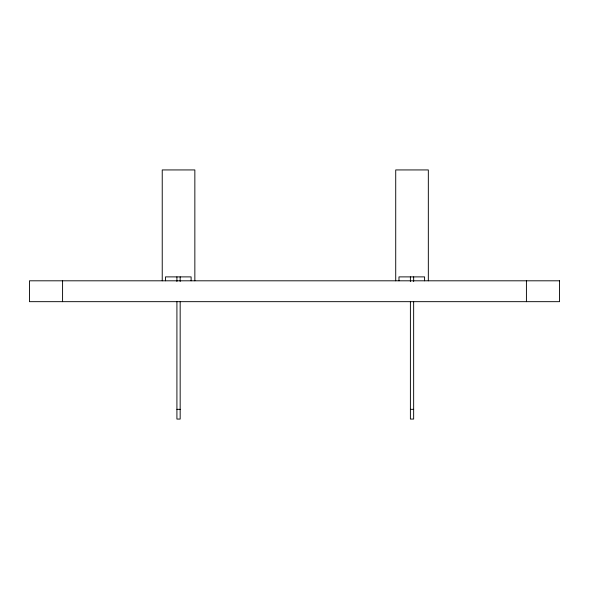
<?xml version="1.0" encoding="UTF-8"?>
<svg xmlns="http://www.w3.org/2000/svg" width="589" height="589" viewBox="0 0 589 589"><rect width="100%" height="100%" fill="white"/><g stroke="black" fill="none" stroke-linecap="round" stroke-linejoin="round"><path stroke-width="0.88" d="M176.914 409.333L180.168 409.333M410.393 409.333L413.655 409.333M526.419 280.806L526.419 301.671M428.328 280.806L428.328 169.934L395.72 169.934L395.72 280.806M424.595 280.806L424.595 276.889L398.981 276.889L398.981 280.806M413.655 276.889L413.655 281.49M413.655 301.723L413.655 419.066L410.393 419.066L410.393 301.723M410.393 276.889L410.393 281.49M194.849 280.806L194.849 169.934L162.233 169.934L162.233 280.806M191.116 280.806L191.116 276.889L165.494 276.889L165.494 280.806M180.168 276.889L180.168 281.49M180.168 301.723L180.168 419.066L176.914 419.066L176.914 301.723M176.914 276.889L176.914 281.49M62.581 280.806L62.581 301.671M559.55 280.806L29.45 280.806L29.45 301.671L559.55 301.671L559.55 280.806"/></g></svg>
